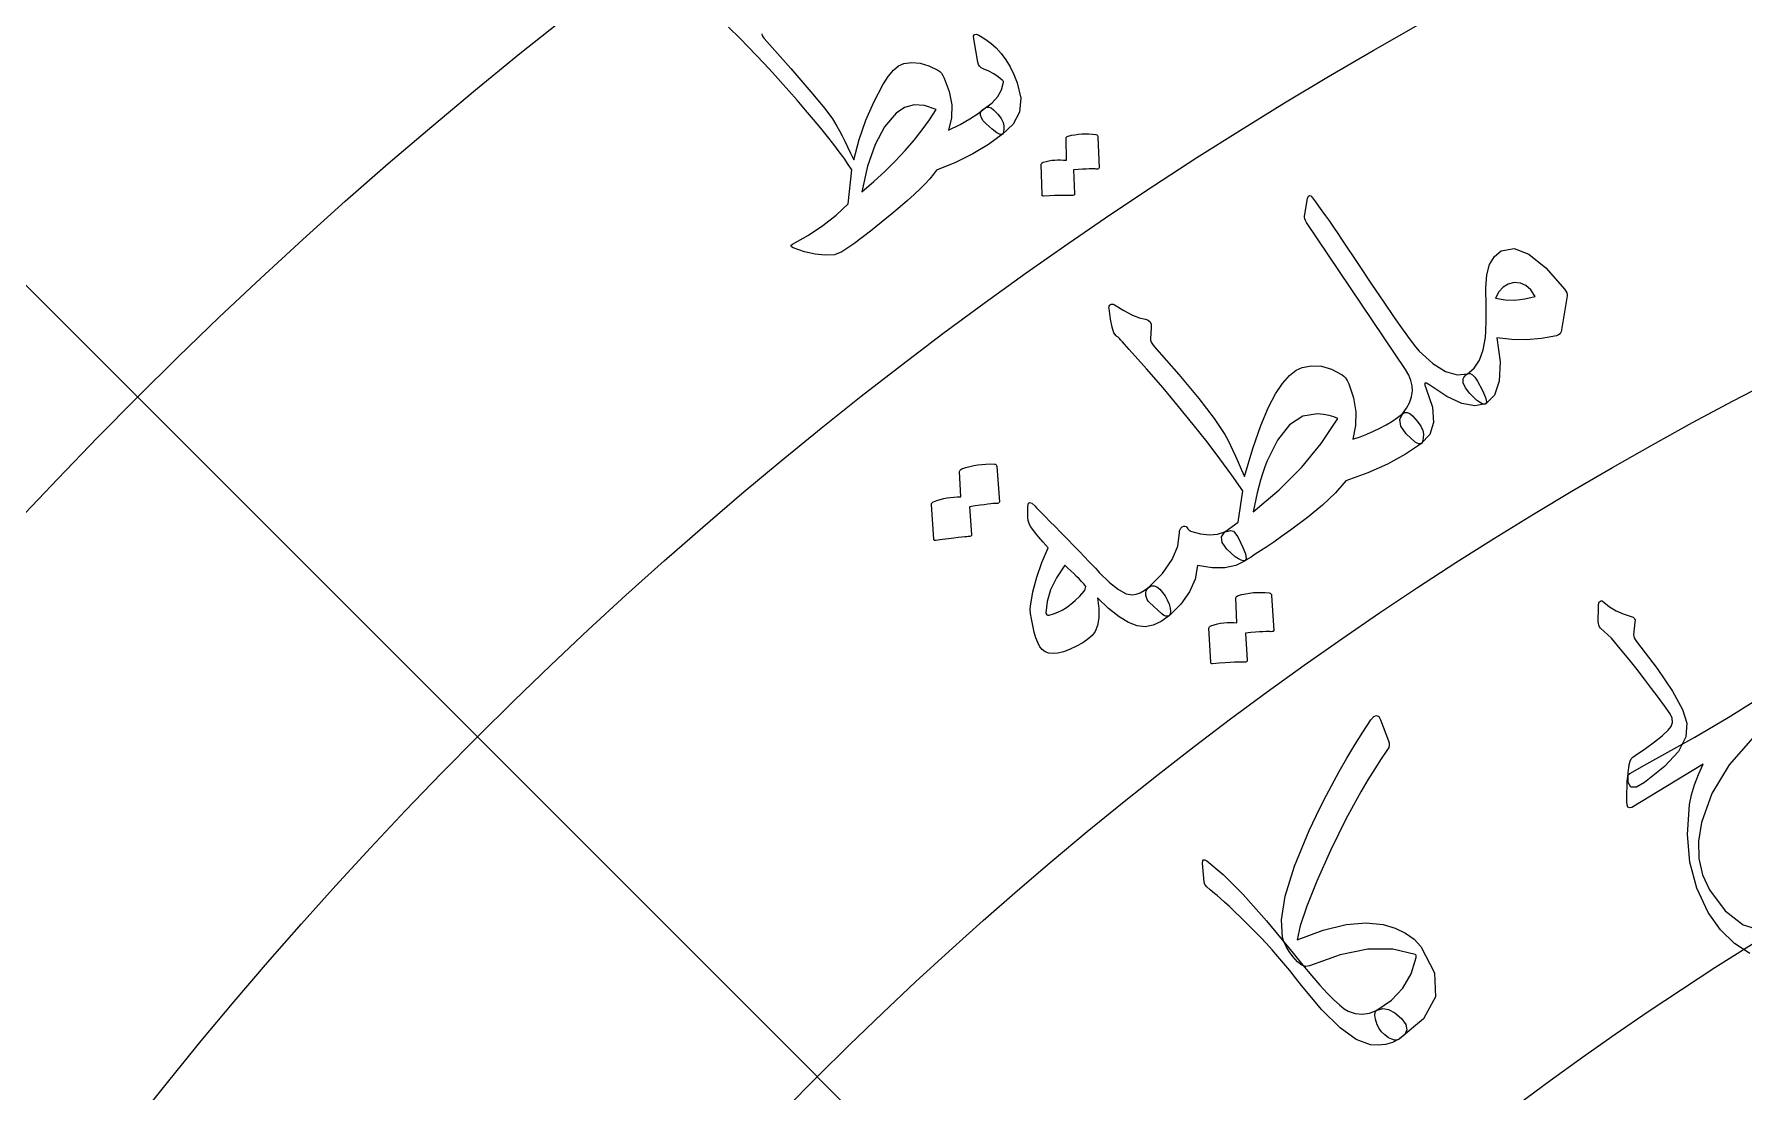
# Model space of a CAD drawing. Header units: millimetres. Extents: x -65 to 65, y -65 to 84.
# Drawn here: x -32.18 to -16.32, y 24.78 to 34.58 of the extents above; entities that cross this region are included whole.
import ezdxf

# ---------------------------------------------------------------- set-up
doc = ezdxf.new("R2010")
doc.units = ezdxf.units.MM
for name, color, linetype in [('ENGRAVE', 7, 'Continuous'), ('ENGRAVE_FINE', 8, 'Continuous'), ('GUIDE', 3, 'Continuous'), ('TEXT', 5, 'Continuous')]:
    doc.layers.add(name, color=color, linetype=linetype)

msp = doc.modelspace()

# ---------------------------------------------------------------- linework, layer by layer
at = {"layer": 'ENGRAVE'}
for radius in [57.525, 48.6086, 39.6922, 30.7759]:
    msp.add_circle((0, 0), radius, dxfattribs=at)
at = {"layer": 'ENGRAVE_FINE'}
for points in [[(-34.3715, 34.3715), (-28.0667, 28.0667)], [(-28.0667, 28.0667), (-21.7618, 21.7618)]]:
    msp.add_lwpolyline(points, dxfattribs=at)
for radius in [53.0668, 44.1504, 35.2341, 26.3177]:
    msp.add_circle((0, 0), radius, dxfattribs=at)
at = {"layer": 'GUIDE'}
msp.add_circle((0, 0), 59.475, dxfattribs=at)
at = {"layer": 'TEXT'}
for points in [[(-25.4284, 34.586), (-25.4245, 34.5706), (-25.417, 34.5564), (-25.4056, 34.5435), (-25.1597, 34.2665), (-24.9726, 34.0502), (-24.8442, 33.8947), (-24.7741, 33.8002), (-24.7531, 33.7672), (-24.7312, 33.7299), (-24.7083, 33.6882), (-24.6845, 33.6423), (-24.6594, 33.5922), (-24.6328, 33.5383), (-24.6046, 33.4806), (-24.5747, 33.4191), (-24.5246, 33.607), (-24.4632, 33.7856), (-24.3905, 33.9547), (-24.3065, 34.1143), (-24.2569, 34.1919), (-24.2077, 34.2506), (-24.1591, 34.2906), (-24.1112, 34.3117), (-24.0383, 34.3215), (-23.9612, 34.3145), (-23.88, 34.2906), (-23.7947, 34.2499), (-23.7784, 34.2379), (-23.7633, 34.2217), (-23.7491, 34.2014), (-23.7361, 34.1769), (-23.6893, 34.051), (-23.6672, 33.9285), (-23.6696, 33.8094), (-23.6965, 33.6936), (-23.5893, 33.7462), (-23.4977, 33.7973), (-23.4218, 33.847), (-23.3615, 33.8954), (-23.3439, 33.9061), (-23.3242, 33.9075), (-23.3024, 33.8995), (-23.2786, 33.8821), (-23.2378, 33.841), (-23.2084, 33.8023), (-23.1903, 33.7662), (-23.1835, 33.7325), (-23.1836, 33.7034), (-23.1858, 33.6811), (-23.1903, 33.6655), (-23.197, 33.6567), (-23.3257, 33.5617), (-23.4705, 33.4744), (-23.6314, 33.3946), (-23.8085, 33.3221), (-23.8085, 33.3221), (-23.8351, 33.2842), (-23.8691, 33.2429), (-23.9105, 33.1983), (-23.9591, 33.1503), (-24.0148, 33.0986), (-24.0772, 33.0427), (-24.1464, 32.9827), (-24.2223, 32.9185), (-24.4216, 32.7569), (-24.5762, 32.6391), (-24.6867, 32.5656), (-24.7537, 32.537), (-24.8403, 32.533), (-24.9332, 32.5428), (-25.0324, 32.5664), (-25.138, 32.6038), (-25.1521, 32.612), (-25.1577, 32.6201), (-25.1547, 32.6283), (-25.143, 32.6365), (-24.9961, 32.7193), (-24.8614, 32.8092), (-24.7387, 32.9063), (-24.6279, 33.0109), (-24.5935, 33.3252), (-24.6262, 33.3762), (-24.6652, 33.4325), (-24.7103, 33.4943), (-24.7618, 33.5614), (-24.819, 33.6337), (-24.8818, 33.711), (-24.95, 33.7933), (-25.0237, 33.8806), (-25.1009, 33.9706), (-25.1777, 34.0587), (-25.2542, 34.1447), (-25.3302, 34.2288), (-25.4058, 34.3108), (-25.4808, 34.3904), (-25.5552, 34.4677), (-25.629, 34.5427), (-25.7381, 34.6503)], [(-16.263, 26.0577), (-16.4066, 26.1496), (-16.5355, 26.2767), (-16.6494, 26.4393), (-16.7547, 26.6637), (-16.8194, 26.905), (-16.8426, 27.1633), (-16.8234, 27.4386), (-16.8049, 27.5295), (-16.7775, 27.6223), (-16.7412, 27.717), (-16.6957, 27.8137), (-17.3603, 27.4115), (-17.3804, 27.4083), (-17.3947, 27.4163), (-17.4034, 27.4356), (-17.4064, 27.4662), (-17.4056, 27.5139), (-17.4046, 27.5569), (-17.4035, 27.5952), (-17.4023, 27.6288), (-17.4008, 27.6575), (-17.399, 27.6813), (-17.3969, 27.7), (-17.3945, 27.7136), (-17.3776, 27.7263), (-17.3291, 27.7555), (-17.2487, 27.801), (-17.1365, 27.8626), (-17.1365, 27.8626), (-16.7739, 28.0654), (-16.4641, 28.2464), (-16.2075, 28.4074)], [(-16.2324, 28.0608), (-16.4568, 27.8071), (-16.6171, 27.5436), (-16.7136, 27.2717), (-16.7407, 27.1011), (-16.7369, 26.9403), (-16.7024, 26.7893), (-16.6377, 26.6481), (-16.4936, 26.453), (-16.3259, 26.3252), (-16.1349, 26.264)]]:
    msp.add_lwpolyline(points, dxfattribs=at)
for points in [[(-23.4257, 34.3241), (-23.4632, 34.5402), (-23.4645, 34.5658), (-23.4571, 34.5803), (-23.4412, 34.5836), (-23.4167, 34.5756), (-23.3584, 34.5415), (-23.3041, 34.5016), (-23.2537, 34.4558), (-23.2072, 34.4042), (-23.1646, 34.3464), (-23.1257, 34.2819), (-23.0905, 34.2108), (-23.059, 34.1331), (-23.0254, 33.989), (-23.0377, 33.8614), (-23.0958, 33.7502), (-23.1996, 33.6549), (-23.2187, 33.6543), (-23.2497, 33.6702), (-23.2928, 33.7029), (-23.3479, 33.7522), (-23.3739, 33.7809), (-23.3911, 33.8075), (-23.3994, 33.8318), (-23.3989, 33.854), (-23.3943, 33.8655), (-23.3869, 33.876), (-23.3769, 33.8853), (-23.3642, 33.8936), (-23.2928, 33.9461), (-23.2395, 34.0046), (-23.2044, 34.069), (-23.1872, 34.1396), (-23.1874, 34.1441), (-23.1895, 34.1487), (-23.1937, 34.1534), (-23.1999, 34.1583), (-23.2359, 34.1888), (-23.2774, 34.2166), (-23.3243, 34.2416), (-23.3768, 34.2639), (-23.3953, 34.2732), (-23.4096, 34.2863), (-23.4198, 34.3033), (-23.4257, 34.3241)], [(-24.1823, 33.8508), (-24.2895, 33.725), (-24.3785, 33.5615), (-24.4487, 33.3605), (-24.4995, 33.1224), (-24.3891, 33.2185), (-24.2856, 33.3144), (-24.189, 33.4102), (-24.0994, 33.5059), (-24.0167, 33.6013), (-23.9412, 33.6962), (-23.8726, 33.7907), (-23.8112, 33.8847), (-23.9185, 33.9224), (-24.0162, 33.9293), (-24.1042, 33.9054), (-24.1823, 33.8508)], [(-22.6055, 33.6191), (-22.6044, 33.6246), (-22.6012, 33.6297), (-22.5958, 33.6343), (-22.5882, 33.6385), (-22.5558, 33.6459), (-22.5236, 33.6517), (-22.4916, 33.6559), (-22.4597, 33.6586), (-22.4277, 33.6596), (-22.3953, 33.6589), (-22.3625, 33.6565), (-22.3293, 33.6525), (-22.3215, 33.6496), (-22.3158, 33.6449), (-22.3122, 33.6384), (-22.3106, 33.63), (-22.2998, 33.3431), (-22.3014, 33.3382), (-22.3064, 33.3348), (-22.3148, 33.333), (-22.3267, 33.3329), (-22.3356, 33.334), (-22.3494, 33.3346), (-22.3679, 33.3346), (-22.3913, 33.3341), (-22.4197, 33.3331), (-22.4535, 33.3316), (-22.4927, 33.3296), (-22.5372, 33.3271), (-22.5285, 33.1033), (-22.5297, 33.0954), (-22.5347, 33.0903), (-22.5435, 33.088), (-22.556, 33.0885), (-22.5669, 33.0889), (-22.5837, 33.0891), (-22.6066, 33.0891), (-22.6354, 33.0888), (-22.6706, 33.0882), (-22.7124, 33.0869), (-22.7609, 33.0848), (-22.8161, 33.082), (-22.8228, 33.0832), (-22.8273, 33.086), (-22.8296, 33.0903), (-22.8296, 33.0962), (-22.8363, 33.3769), (-22.8353, 33.3824), (-22.8321, 33.3875), (-22.8267, 33.3922), (-22.8192, 33.3964), (-22.7925, 33.404), (-22.7657, 33.41), (-22.7387, 33.4143), (-22.7116, 33.417), (-22.6845, 33.4183), (-22.6575, 33.4183), (-22.6306, 33.4169), (-22.6037, 33.4143)], [(-18.8808, 31.4351), (-18.8591, 31.4356), (-18.8368, 31.4245), (-18.8137, 31.4016), (-18.7898, 31.3671), (-18.744, 31.2802), (-18.7159, 31.216), (-18.7055, 31.1744), (-18.7128, 31.1555), (-18.8159, 31.1364), (-18.9366, 31.1589), (-19.0752, 31.2227), (-19.232, 31.3278), (-19.2627, 31.3464), (-19.2786, 31.347), (-19.2798, 31.3295), (-19.2661, 31.294), (-19.2091, 31.1238), (-19.198, 30.9826), (-19.2326, 30.8704), (-19.3132, 30.7869), (-19.3234, 30.7834), (-19.3358, 30.7845), (-19.3506, 30.7899), (-19.3676, 30.7998), (-19.4522, 30.8785), (-19.5003, 30.9486), (-19.5118, 31.0102), (-19.4865, 31.0632), (-19.4488, 31.1141), (-19.4207, 31.1663), (-19.4024, 31.2199), (-19.3939, 31.2748), (-19.3964, 31.3233), (-19.4078, 31.3727), (-19.4283, 31.4229), (-19.4577, 31.4739), (-20.3756, 32.8365), (-20.3862, 32.8553), (-20.393, 32.8716), (-20.396, 32.8854), (-20.3952, 32.8968), (-20.3664, 33.0595), (-20.3593, 33.0801), (-20.3494, 33.0881), (-20.3367, 33.0833), (-20.3213, 33.066), (-20.2941, 33.0292), (-20.2646, 32.9891), (-20.2328, 32.9457), (-20.1986, 32.8989), (-20.1626, 32.8485), (-20.125, 32.7942), (-20.0859, 32.7361), (-20.0452, 32.6741), (-19.901, 32.4569), (-19.7724, 32.2648), (-19.6594, 32.0981), (-19.562, 31.9565), (-19.4804, 31.8404), (-19.415, 31.7496), (-19.3657, 31.6843), (-19.3326, 31.6444), (-19.2042, 31.5301), (-19.0862, 31.4571), (-18.9785, 31.4254), (-18.8808, 31.4351)], [(-18.5712, 32.5736), (-18.4514, 32.5953), (-18.3128, 32.5429), (-18.1558, 32.4165), (-17.9807, 32.216), (-17.9697, 32.2006), (-17.9627, 32.1856), (-17.9595, 32.171), (-17.9601, 32.1569), (-18.0099, 31.8421), (-18.0143, 31.8222), (-18.0235, 31.8063), (-18.0376, 31.7944), (-18.0566, 31.7865), (-18.1957, 31.7603), (-18.3343, 31.7485), (-18.4724, 31.7512), (-18.6101, 31.7684), (-18.5814, 31.5444), (-18.5892, 31.3674), (-18.634, 31.2372), (-18.7159, 31.1536), (-18.7292, 31.1512), (-18.7478, 31.1566), (-18.7717, 31.17), (-18.8009, 31.1913), (-18.862, 31.2507), (-18.9029, 31.3033), (-18.9235, 31.3491), (-18.9237, 31.3881), (-18.9178, 31.4009), (-18.9092, 31.4127), (-18.8979, 31.4235), (-18.8838, 31.4332), (-18.821, 31.4873), (-18.772, 31.5613), (-18.7369, 31.6554), (-18.7153, 31.7696), (-18.7121, 31.8304), (-18.7108, 31.9278), (-18.7112, 32.0619), (-18.713, 32.2328), (-18.7049, 32.3511), (-18.6786, 32.4474), (-18.634, 32.5216), (-18.5712, 32.5736)], [(-18.6223, 32.1346), (-18.535, 32.1197), (-18.4449, 32.1177), (-18.3519, 32.1286), (-18.2561, 32.1524), (-18.2959, 32.2119), (-18.3414, 32.253), (-18.3927, 32.2757), (-18.4498, 32.2798), (-18.5056, 32.2669), (-18.553, 32.2384), (-18.5919, 32.1943), (-18.6223, 32.1346)], [(-20.0106, 30.4423), (-20.108, 30.3303), (-20.2265, 30.2166), (-20.3658, 30.1009), (-20.5261, 29.9831), (-20.6075, 29.9255), (-20.6807, 29.8744), (-20.7457, 29.8299), (-20.8026, 29.7919), (-20.8511, 29.7602), (-20.891, 29.7344), (-20.9223, 29.7146), (-20.9451, 29.7008), (-20.9611, 29.6992), (-20.9817, 29.7049), (-21.007, 29.7178), (-21.0368, 29.738), (-21.1161, 29.8071), (-21.1586, 29.8683), (-21.1643, 29.9217), (-21.1331, 29.9673), (-21.0088, 30.059), (-20.9682, 30.3476), (-21.0698, 30.4943), (-21.18, 30.6462), (-21.2987, 30.8031), (-21.4261, 30.965), (-21.5621, 31.1318), (-21.7066, 31.3031), (-21.8596, 31.479), (-22.0213, 31.6593), (-22.044, 31.6854), (-22.0644, 31.7088), (-22.0825, 31.7292), (-22.0984, 31.7469), (-22.1122, 31.7616), (-22.1241, 31.7731), (-22.1342, 31.7816), (-22.1424, 31.7869), (-22.1621, 31.8151), (-22.1796, 31.8669), (-22.195, 31.9423), (-22.208, 32.0414), (-22.2084, 32.0527), (-22.2063, 32.0624), (-22.202, 32.0704), (-22.1953, 32.0766), (-22.187, 32.0805), (-22.1776, 32.0812), (-22.1672, 32.0787), (-22.1558, 32.0731), (-22.0715, 32.0215), (-21.9958, 31.982), (-21.9287, 31.9547), (-21.8701, 31.9397), (-21.8443, 31.9321), (-21.8268, 31.9166), (-21.8177, 31.8932), (-21.8169, 31.862), (-21.8247, 31.7599), (-21.8237, 31.7447), (-21.8174, 31.7276), (-21.8058, 31.7086), (-21.7889, 31.6878), (-21.5608, 31.429), (-21.3759, 31.2064), (-21.2337, 31.0205), (-21.1341, 30.8713), (-21.1183, 30.8433), (-21.1005, 30.8092), (-21.0807, 30.769), (-21.059, 30.7228), (-21.0352, 30.6709), (-21.0094, 30.6135), (-20.9814, 30.5507), (-20.9513, 30.4825), (-20.8745, 30.7404), (-20.8004, 30.9542), (-20.7299, 31.1237), (-20.6637, 31.2489), (-20.5976, 31.3449), (-20.5341, 31.4176), (-20.4734, 31.4672), (-20.4158, 31.4935), (-20.3287, 31.5097), (-20.2379, 31.5038), (-20.1435, 31.4758), (-20.0456, 31.4257), (-20.0294, 31.4137), (-20.0135, 31.3956), (-19.998, 31.3714), (-19.983, 31.341), (-19.9405, 31.2103), (-19.9202, 31.0811), (-19.9217, 30.9533), (-19.9451, 30.8269), (-19.8791, 30.8497), (-19.8154, 30.8744), (-19.754, 30.9009), (-19.695, 30.9293), (-19.6383, 30.9598), (-19.5842, 30.9926), (-19.5326, 31.0277), (-19.4835, 31.0651), (-19.4634, 31.0761), (-19.4418, 31.0763), (-19.4187, 31.0656), (-19.3942, 31.0441), (-19.3494, 30.9948), (-19.3174, 30.9499), (-19.2982, 30.9093), (-19.2916, 30.8731), (-19.293, 30.8405), (-19.2965, 30.8155), (-19.3023, 30.7983), (-19.3102, 30.7888), (-19.4589, 30.6886), (-19.6251, 30.5976), (-19.8089, 30.5157), (-20.0106, 30.4423)], [(-20.2747, 31.0622), (-20.411, 31.0411), (-20.535, 30.9603), (-20.6459, 30.82), (-20.7429, 30.6203), (-20.7646, 30.5631), (-20.7846, 30.5054), (-20.8027, 30.4473), (-20.819, 30.3886), (-20.8338, 30.3299), (-20.8472, 30.2714), (-20.8594, 30.2133), (-20.8703, 30.1554), (-20.631, 30.3574), (-20.4208, 30.5684), (-20.2396, 30.789), (-20.0872, 31.0199), (-20.1236, 31.0357), (-20.1669, 31.048), (-20.2173, 31.0569), (-20.2747, 31.0622)], [(-23.594, 30.5281), (-23.593, 30.5346), (-23.5894, 30.5408), (-23.5833, 30.5467), (-23.5745, 30.5523), (-23.5369, 30.5645), (-23.4994, 30.5747), (-23.462, 30.5832), (-23.4247, 30.5898), (-23.3872, 30.5945), (-23.3492, 30.5973), (-23.3107, 30.5982), (-23.2716, 30.5972), (-23.2624, 30.5948), (-23.2555, 30.5901), (-23.251, 30.583), (-23.2489, 30.5735), (-23.2245, 30.2455), (-23.2262, 30.2396), (-23.2319, 30.2352), (-23.2417, 30.2323), (-23.2556, 30.2307), (-23.2661, 30.2311), (-23.2823, 30.2302), (-23.304, 30.2282), (-23.3313, 30.225), (-23.3646, 30.2206), (-23.4041, 30.2151), (-23.4498, 30.2085), (-23.5018, 30.2006), (-23.4821, 29.9447), (-23.4832, 29.9355), (-23.4888, 29.9291), (-23.4989, 29.9254), (-23.5136, 29.9246), (-23.5263, 29.9238), (-23.5461, 29.9221), (-23.5728, 29.9195), (-23.6065, 29.916), (-23.6476, 29.9112), (-23.6965, 29.9049), (-23.7531, 29.897), (-23.8175, 29.8874), (-23.8255, 29.888), (-23.8309, 29.8907), (-23.8337, 29.8954), (-23.834, 29.9021), (-23.8542, 30.2237), (-23.8533, 30.2302), (-23.8498, 30.2364), (-23.8437, 30.2424), (-23.835, 30.2481), (-23.8041, 30.2599), (-23.7729, 30.2698), (-23.7416, 30.2779), (-23.71, 30.2841), (-23.6782, 30.2886), (-23.6466, 30.2917), (-23.615, 30.2932), (-23.5834, 30.2932)], [(-22.9615, 30.1956), (-22.9578, 30.2269), (-22.9458, 30.2394), (-22.9254, 30.2333), (-22.8967, 30.2084), (-22.8811, 30.1921), (-22.8592, 30.1698), (-22.831, 30.1414), (-22.7965, 30.107), (-22.7557, 30.066), (-22.7084, 30.018), (-22.6546, 29.963), (-22.5944, 29.9009), (-22.5353, 29.8398), (-22.4824, 29.7851), (-22.4357, 29.7367), (-22.3953, 29.6947), (-22.3613, 29.6592), (-22.3338, 29.6305), (-22.3128, 29.6084), (-22.2983, 29.5931), (-22.204, 29.4988), (-22.1211, 29.4328), (-22.0494, 29.3951), (-21.989, 29.3857), (-21.9548, 29.3902), (-21.919, 29.403), (-21.8817, 29.4243), (-21.8428, 29.454), (-21.8167, 29.4674), (-21.7904, 29.4691), (-21.7638, 29.4592), (-21.737, 29.4376), (-21.7107, 29.4072), (-21.6877, 29.3738), (-21.668, 29.3374), (-21.6516, 29.298), (-21.6412, 29.2617), (-21.6372, 29.232), (-21.6396, 29.2088), (-21.6485, 29.192), (-21.7238, 29.1371), (-21.7985, 29.1029), (-21.8725, 29.0892), (-21.9461, 29.0962), (-22.0269, 29.1268), (-22.1153, 29.1806), (-22.2114, 29.2575), (-22.3152, 29.3576), (-22.3032, 29.2578), (-22.3029, 29.1722), (-22.3145, 29.1009), (-22.3379, 29.0437), (-22.3654, 29.0085), (-22.4031, 28.974), (-22.4508, 28.9402), (-22.5088, 28.907), (-22.5735, 28.8766), (-22.631, 28.8551), (-22.6814, 28.8426), (-22.7247, 28.8391), (-22.766, 28.8443), (-22.8004, 28.8566), (-22.8279, 28.8762), (-22.8485, 28.903), (-22.8681, 28.9412), (-22.8858, 28.9866), (-22.9017, 29.0393), (-22.9158, 29.0992), (-22.9276, 29.1611), (-22.9351, 29.2119), (-22.9385, 29.2515), (-22.9377, 29.2801), (-22.9132, 29.413), (-22.8776, 29.5474), (-22.8308, 29.6831), (-22.7728, 29.82), (-22.8188, 29.8723), (-22.858, 29.9179), (-22.8903, 29.9568), (-22.9158, 29.989), (-22.935, 30.0176), (-22.9487, 30.0459), (-22.957, 30.0738), (-22.9597, 30.1014)], [(-21.1331, 29.9673), (-21.1044, 29.9761), (-21.0818, 29.9802), (-21.0651, 29.9795), (-21.0544, 29.974), (-21.0428, 29.9622), (-21.0306, 29.9464), (-21.0178, 29.9266), (-21.0044, 29.9028), (-20.9654, 29.8236), (-20.9425, 29.7636), (-20.9357, 29.7226), (-20.9451, 29.7008), (-21.0315, 29.6566), (-21.1339, 29.6346), (-21.2524, 29.6348), (-21.3873, 29.657), (-21.41, 29.5313), (-21.4611, 29.412), (-21.5406, 29.299), (-21.6485, 29.192), (-21.6636, 29.1851), (-21.6802, 29.1854), (-21.6984, 29.1931), (-21.7181, 29.2081), (-21.8319, 29.3131), (-21.8446, 29.3249), (-21.8544, 29.3404), (-21.8615, 29.3597), (-21.8658, 29.3827), (-21.866, 29.4029), (-21.8623, 29.4215), (-21.8545, 29.4385), (-21.8428, 29.454), (-21.713, 29.5835), (-21.6214, 29.7111), (-21.5682, 29.837), (-21.5534, 29.9616), (-21.5528, 29.9777), (-21.5485, 29.9919), (-21.5407, 30.0042), (-21.5293, 30.0146), (-21.5165, 30.0213), (-21.5047, 30.0222), (-21.4938, 30.0175), (-21.4838, 30.0071), (-21.4755, 29.9963), (-21.4676, 29.9875), (-21.4599, 29.9807), (-21.4526, 29.9759), (-21.3608, 29.9516), (-21.2769, 29.9421), (-21.2011, 29.9473), (-21.1331, 29.9673)], [(-22.6183, 29.6598), (-22.6959, 29.5436), (-22.7508, 29.4312), (-22.7831, 29.3229), (-22.7928, 29.2186), (-22.7901, 29.2074), (-22.7841, 29.2001), (-22.7747, 29.1965), (-22.7619, 29.1967), (-22.7221, 29.2071), (-22.6822, 29.2225), (-22.6421, 29.2429), (-22.6019, 29.2681), (-22.5614, 29.2983), (-22.5208, 29.3334), (-22.4799, 29.3735), (-22.4388, 29.4184), (-22.4332, 29.4264), (-22.4286, 29.4364), (-22.425, 29.4486), (-22.4224, 29.4628), (-22.4421, 29.4851), (-22.4632, 29.508), (-22.4856, 29.5317), (-22.5094, 29.556), (-22.5345, 29.581), (-22.5611, 29.6066), (-22.589, 29.6329), (-22.6183, 29.6598)], [(-21.0304, 29.3556), (-21.0295, 29.3618), (-21.026, 29.3676), (-21.0201, 29.373), (-21.0116, 29.3779), (-20.9755, 29.3873), (-20.9396, 29.3948), (-20.9037, 29.4006), (-20.868, 29.4046), (-20.8321, 29.4068), (-20.7956, 29.407), (-20.7587, 29.4054), (-20.7213, 29.4018), (-20.7125, 29.3989), (-20.706, 29.3938), (-20.7017, 29.3865), (-20.6997, 29.3772), (-20.6778, 29.0552), (-20.6794, 29.0496), (-20.6849, 29.0456), (-20.6943, 29.0434), (-20.7076, 29.0428), (-20.7177, 29.0438), (-20.7331, 29.0441), (-20.754, 29.0436), (-20.7801, 29.0422), (-20.812, 29.0402), (-20.8498, 29.0374), (-20.8937, 29.0339), (-20.9435, 29.0297), (-20.9256, 28.7786), (-20.9267, 28.7698), (-20.9321, 28.7639), (-20.9419, 28.761), (-20.9559, 28.7611), (-20.9681, 28.7612), (-20.987, 28.7608), (-21.0127, 28.7601), (-21.045, 28.7589), (-21.0844, 28.757), (-21.1313, 28.754), (-21.1856, 28.7501), (-21.2473, 28.745), (-21.255, 28.7461), (-21.2601, 28.7491), (-21.2628, 28.7538), (-21.2631, 28.7604), (-21.2811, 29.0756), (-21.2802, 29.0818), (-21.2769, 29.0877), (-21.271, 29.0931), (-21.2626, 29.0981), (-21.2329, 29.1076), (-21.2031, 29.1152), (-21.1729, 29.121), (-21.1426, 29.125), (-21.1122, 29.1273), (-21.0819, 29.1282), (-21.0516, 29.1276), (-21.0213, 29.1255)], [(-17.0021, 28.2798), (-17.0561, 28.3554), (-17.1138, 28.4344), (-17.1753, 28.5168), (-17.2405, 28.6025), (-17.31, 28.6919), (-17.384, 28.785), (-17.4626, 28.8819), (-17.5459, 28.9826), (-17.6489, 29.0746), (-17.6582, 29.0892), (-17.665, 29.1044), (-17.6692, 29.1202), (-17.6708, 29.1367), (-17.671, 29.1455), (-17.6709, 29.1573), (-17.6705, 29.1722), (-17.6696, 29.1901), (-17.6686, 29.2112), (-17.6679, 29.2354), (-17.6673, 29.2628), (-17.6668, 29.2934), (-17.6663, 29.3036), (-17.6635, 29.3124), (-17.6583, 29.3198), (-17.6507, 29.3257), (-17.6432, 29.3284), (-17.6351, 29.3276), (-17.6264, 29.3234), (-17.6171, 29.3158), (-17.5646, 29.2734), (-17.5051, 29.2375), (-17.4389, 29.2079), (-17.3658, 29.1846), (-17.3466, 29.1773), (-17.3342, 29.1659), (-17.3286, 29.1505), (-17.33, 29.131), (-17.3425, 29.0147), (-17.3415, 29.002), (-17.3368, 28.9872), (-17.3284, 28.9704), (-17.3164, 28.9515), (-17.123, 28.6998), (-16.9809, 28.4896), (-16.8896, 28.3214), (-16.8489, 28.1951), (-16.8586, 28.067), (-16.9273, 27.9327), (-17.0545, 27.7917), (-17.2399, 27.6431), (-17.3166, 27.6009), (-17.3677, 27.6011), (-17.3933, 27.644), (-17.3931, 27.7297), (-17.3914, 27.742), (-17.3898, 27.7541), (-17.3882, 27.7659), (-17.3867, 27.7774), (-17.3853, 27.7887), (-17.3839, 27.7996), (-17.3825, 27.8103), (-17.3813, 27.8207), (-17.3757, 27.8425), (-17.365, 27.8622), (-17.3492, 27.8798), (-17.3283, 27.8954), (-17.2311, 27.9599), (-17.1475, 28.0202), (-17.0777, 28.0765), (-17.0215, 28.1289), (-16.9934, 28.1645), (-16.9807, 28.2015), (-16.9836, 28.2399), (-17.0021, 28.2798)], [(-20.462, 26.1859), (-20.2204, 26.2736), (-20.0069, 26.3261), (-19.8219, 26.3441), (-19.6655, 26.3283), (-19.5531, 26.294), (-19.4574, 26.2482), (-19.3782, 26.1911), (-19.3154, 26.1228), (-19.1885, 25.8798), (-19.1804, 25.6563), (-19.2899, 25.4516), (-19.517, 25.2639), (-19.537, 25.2555), (-19.5601, 25.255), (-19.5862, 25.2623), (-19.6154, 25.2773), (-19.6513, 25.3032), (-19.6807, 25.3317), (-19.7035, 25.3626), (-19.7197, 25.3962), (-19.737, 25.448), (-19.7434, 25.4878), (-19.739, 25.5157), (-19.7238, 25.5315), (-19.5873, 25.624), (-19.4813, 25.7362), (-19.4057, 25.8686), (-19.3602, 26.0214), (-19.3586, 26.0324), (-19.3597, 26.0409), (-19.3634, 26.0469), (-19.3698, 26.0505), (-19.5748, 26.0983), (-19.8064, 26.0971), (-20.0642, 26.046), (-20.3475, 25.9441), (-20.3812, 25.9384), (-20.4183, 25.951), (-20.4589, 25.9818), (-20.5031, 26.0308), (-20.5374, 26.0778), (-20.5649, 26.1226), (-20.5853, 26.1652), (-20.5987, 26.2056), (-20.6096, 26.3705), (-20.573, 26.5913), (-20.4871, 26.8679), (-20.3502, 27.2), (-20.2832, 27.3422), (-20.2148, 27.4804), (-20.1452, 27.6146), (-20.0744, 27.7448), (-20.0025, 27.871), (-19.9294, 27.9931), (-19.8553, 28.1112), (-19.7802, 28.2253), (-19.7521, 28.2557), (-19.7275, 28.266), (-19.7066, 28.2561), (-19.6892, 28.226), (-19.6147, 28.0304), (-19.6087, 28.0093), (-19.6082, 27.9888), (-19.6133, 27.9687), (-19.6239, 27.9493), (-19.6827, 27.8649), (-19.744, 27.7712), (-19.8076, 27.6683), (-19.8736, 27.5561), (-19.9413, 27.4346), (-20.0105, 27.3037), (-20.081, 27.1634), (-20.1526, 27.0138), (-20.2803, 26.7298), (-20.3735, 26.497), (-20.4337, 26.3157), (-20.462, 26.1859)], [(-19.7212, 25.5335), (-19.6696, 25.5484), (-19.6148, 25.5403), (-19.5569, 25.509), (-19.4961, 25.4547), (-19.4563, 25.4012), (-19.4462, 25.3519), (-19.4656, 25.3068), (-19.5145, 25.2658), (-19.5789, 25.2332), (-19.6449, 25.2135), (-19.7126, 25.2067), (-19.782, 25.2127), (-19.9143, 25.2605), (-20.0653, 25.3678), (-20.2351, 25.5346), (-20.4233, 25.7613), (-20.4779, 25.8319), (-20.5324, 25.9004), (-20.5868, 25.9666), (-20.641, 26.0306), (-20.6949, 26.0923), (-20.7484, 26.1515), (-20.8016, 26.2082), (-20.8543, 26.2623), (-20.9225, 26.33), (-20.9848, 26.3911), (-21.0411, 26.4456), (-21.0914, 26.4936), (-21.1355, 26.5346), (-21.1731, 26.5685), (-21.2042, 26.5952), (-21.2288, 26.6148), (-21.2701, 26.6473), (-21.2999, 26.6755), (-21.3183, 26.6995), (-21.3251, 26.7192), (-21.3405, 26.8964), (-21.3388, 26.9172), (-21.3319, 26.9279), (-21.3195, 26.9284), (-21.3019, 26.9188), (-21.1482, 26.7916), (-20.9636, 26.6061), (-20.7481, 26.3624), (-20.5015, 26.0607), (-20.4105, 25.9491), (-20.3271, 25.8501), (-20.2513, 25.7638), (-20.1833, 25.6901), (-20.123, 25.6293), (-20.0707, 25.5814), (-20.0264, 25.5465), (-19.9899, 25.5245), (-19.9254, 25.5011), (-19.8591, 25.4949), (-19.7911, 25.5057), (-19.7212, 25.5335)]]:
    msp.add_lwpolyline(points, close=True, dxfattribs=at)

doc.saveas('drawing.dxf')
